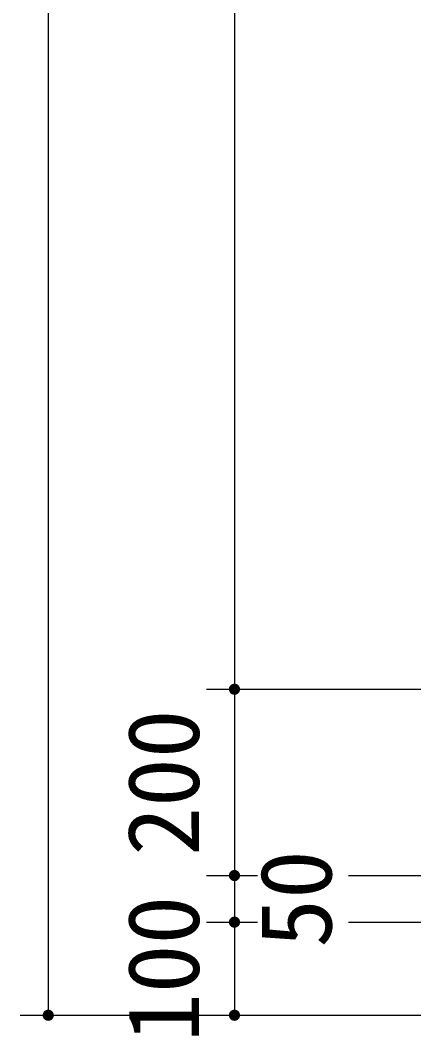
# Model space of a CAD drawing. Units: millimetres, scale not verified. Extents: x -8910 to 8910, y -6308 to 6308.
# Drawn here: x -659 to -229, y -83 to 1007 of the extents above; entities that cross this region are included whole.
import ezdxf
from ezdxf.enums import TextEntityAlignment as Align

# ---------------------------------------------------------------- set-up
doc = ezdxf.new("R2010")
doc.units = ezdxf.units.MM
doc.header["$LTSCALE"] = 30
doc.layers.add('0-3_製作', color=5, linetype='Continuous', lineweight=25)
doc.layers.add('0-4_機器', color=2, linetype='Continuous', lineweight=25)
doc.styles.add('ＭＳ ゴシック', font='')
doc.styles.get('ＭＳ ゴシック').set_extended_font_data('MS Gothic')

msp = doc.modelspace()

# ---------------------------------------------------------------- linework, layer by layer
at = {"layer": '0-3_製作', "color": 2}
for p, q in [((-458.83, 288.55), (-228.83, 288.55)), ((-458.83, 88.55), (-403.99, 88.55)), ((-306.25, 88.55), (-228.83, 88.55)), ((-458.83, 38.55), (-403.99, 38.55)), ((-306.25, 38.55), (-228.83, 38.55)), ((-658.83, -61.45), (-228.83, -61.45)), ((-458.83, -61.45), (-228.83, -61.45))]:
    msp.add_line(p, q, dxfattribs=at)
at = {"layer": '0-3_製作'}
for points in [[(-430.32, 294.36), (-428.83, 288.55), (-431.04, 294.13)], [(-429.58, 294.51), (-428.83, 288.55), (-430.32, 294.36)], [(-428.83, 294.55), (-428.83, 288.55), (-429.58, 294.51)], [(-428.45, 294.54), (-428.83, 288.55), (-428.83, 294.55)], [(-427.71, 294.45), (-428.83, 288.55), (-428.45, 294.54)], [(-426.98, 294.26), (-428.83, 288.55), (-427.71, 294.45)], [(-431.04, 294.13), (-434.83, 288.55), (-434.82, 288.93)], [(-431.04, 294.13), (-428.83, 288.55), (-434.83, 288.55)], [(-428.83, 288.55), (-434.78, 287.8), (-434.83, 288.55)], [(-431.04, 294.13), (-434.82, 288.93), (-431.72, 293.81)], [(-431.72, 293.81), (-434.82, 288.93), (-434.72, 289.68)], [(-428.83, 288.55), (-434.64, 287.06), (-434.78, 287.8)], [(-431.72, 293.81), (-434.72, 289.68), (-432.36, 293.41)], [(-432.36, 293.41), (-434.72, 289.68), (-434.54, 290.41)], [(-428.83, 288.55), (-434.41, 286.34), (-434.64, 287.06)], [(-432.36, 293.41), (-434.54, 290.41), (-432.94, 292.93)], [(-432.94, 292.93), (-434.54, 290.41), (-434.26, 291.11)], [(-428.83, 288.55), (-434.09, 285.66), (-434.41, 286.34)], [(-432.94, 292.93), (-434.26, 291.11), (-433.45, 292.38)], [(-433.45, 292.38), (-434.26, 291.11), (-433.9, 291.77)], [(-428.83, 288.55), (-433.69, 285.03), (-434.09, 285.66)], [(-428.83, 288.55), (-433.2, 284.45), (-433.69, 285.03)], [(-428.83, 288.55), (-432.66, 283.93), (-433.2, 284.45)], [(-428.83, 288.55), (-432.05, 283.49), (-432.66, 283.93)], [(-428.83, 282.55), (-432.05, 283.49), (-428.83, 288.55)], [(-428.83, 282.55), (-431.39, 283.12), (-432.05, 283.49)], [(-426.28, 293.98), (-428.83, 288.55), (-426.98, 294.26)], [(-425.62, 293.62), (-428.83, 288.55), (-426.28, 293.98)], [(-425.01, 293.18), (-428.83, 288.55), (-425.62, 293.62)], [(-425.01, 293.18), (-422.83, 288.55), (-428.83, 288.55)], [(-422.83, 288.55), (-428.83, 282.55), (-428.83, 288.55)], [(-422.83, 288.55), (-428.08, 282.6), (-428.83, 282.55)], [(-422.83, 288.55), (-427.34, 282.74), (-428.08, 282.6)], [(-422.83, 288.55), (-426.62, 282.97), (-427.34, 282.74)], [(-422.83, 288.55), (-425.94, 283.3), (-426.62, 282.97)], [(-422.84, 288.18), (-425.94, 283.3), (-422.83, 288.55)], [(-422.94, 287.43), (-425.94, 283.3), (-422.84, 288.18)], [(-422.94, 287.43), (-425.3, 283.7), (-425.94, 283.3)], [(-423.12, 286.7), (-425.3, 283.7), (-422.94, 287.43)], [(-423.12, 286.7), (-424.72, 284.18), (-425.3, 283.7)], [(-424.46, 292.66), (-422.83, 288.55), (-425.01, 293.18)], [(-423.4, 286), (-424.72, 284.18), (-423.12, 286.7)], [(-423.4, 286), (-424.21, 284.73), (-424.72, 284.18)], [(-423.98, 292.08), (-422.83, 288.55), (-424.46, 292.66)], [(-423.77, 285.34), (-424.21, 284.73), (-423.4, 286)], [(-423.57, 291.44), (-422.83, 288.55), (-423.98, 292.08)], [(-423.25, 290.76), (-422.83, 288.55), (-423.57, 291.44)], [(-423.02, 290.05), (-422.83, 288.55), (-423.25, 290.76)], [(-422.88, 289.3), (-422.83, 288.55), (-423.02, 290.05)], [(-428.83, 282.55), (-430.69, 282.85), (-431.39, 283.12)], [(-428.83, 282.55), (-429.96, 282.66), (-430.69, 282.85)], [(-428.83, 282.55), (-429.21, 282.56), (-429.96, 282.66)], [(-434.26, 91.11), (-434.83, 88.55), (-434.82, 88.93)], [(-434.26, 91.11), (-428.83, 88.55), (-434.83, 88.55)], [(-428.83, 88.55), (-434.78, 87.8), (-434.83, 88.55)], [(-434.26, 91.11), (-434.82, 88.93), (-434.54, 90.41)], [(-434.54, 90.41), (-434.82, 88.93), (-434.72, 89.68)], [(-428.83, 88.55), (-434.64, 87.06), (-434.78, 87.8)], [(-428.83, 88.55), (-434.41, 86.34), (-434.64, 87.06)], [(-428.83, 88.55), (-434.09, 85.66), (-434.41, 86.34)], [(-433.9, 91.77), (-428.83, 88.55), (-434.26, 91.11)], [(-428.83, 88.55), (-433.69, 85.03), (-434.09, 85.66)], [(-433.45, 92.38), (-428.83, 88.55), (-433.9, 91.77)], [(-428.83, 88.55), (-433.2, 84.45), (-433.69, 85.03)], [(-432.94, 92.93), (-428.83, 88.55), (-433.45, 92.38)], [(-428.83, 88.55), (-432.66, 83.93), (-433.2, 84.45)], [(-432.36, 93.41), (-428.83, 88.55), (-432.94, 92.93)], [(-428.83, 88.55), (-432.05, 83.49), (-432.66, 83.93)], [(-431.72, 93.81), (-428.83, 88.55), (-432.36, 93.41)], [(-428.83, 88.55), (-431.39, 83.12), (-432.05, 83.49)], [(-431.04, 94.13), (-428.83, 88.55), (-431.72, 93.81)], [(-428.83, 88.55), (-430.69, 82.85), (-431.39, 83.12)], [(-430.32, 94.36), (-428.83, 88.55), (-431.04, 94.13)], [(-428.83, 88.55), (-429.96, 82.66), (-430.69, 82.85)], [(-429.58, 94.51), (-428.83, 88.55), (-430.32, 94.36)], [(-428.83, 82.55), (-429.96, 82.66), (-428.83, 88.55)], [(-428.83, 94.55), (-428.83, 88.55), (-429.58, 94.51)], [(-428.45, 94.54), (-428.83, 88.55), (-428.83, 94.55)], [(-427.71, 94.45), (-428.83, 88.55), (-428.45, 94.54)], [(-426.98, 94.26), (-428.83, 88.55), (-427.71, 94.45)], [(-426.98, 94.26), (-422.83, 88.55), (-428.83, 88.55)], [(-422.83, 88.55), (-428.83, 82.55), (-428.83, 88.55)], [(-422.83, 88.55), (-428.08, 82.6), (-428.83, 82.55)], [(-422.83, 88.55), (-427.34, 82.74), (-428.08, 82.6)], [(-422.83, 88.55), (-426.62, 82.97), (-427.34, 82.74)], [(-426.28, 93.98), (-422.83, 88.55), (-426.98, 94.26)], [(-422.83, 88.55), (-425.94, 83.3), (-426.62, 82.97)], [(-425.62, 93.62), (-422.83, 88.55), (-426.28, 93.98)], [(-422.83, 88.55), (-425.3, 83.7), (-425.94, 83.3)], [(-425.01, 93.18), (-422.83, 88.55), (-425.62, 93.62)], [(-422.83, 88.55), (-424.72, 84.18), (-425.3, 83.7)], [(-424.46, 92.66), (-422.83, 88.55), (-425.01, 93.18)], [(-422.83, 88.55), (-424.21, 84.73), (-424.72, 84.18)], [(-423.98, 92.08), (-422.83, 88.55), (-424.46, 92.66)], [(-422.83, 88.55), (-423.77, 85.34), (-424.21, 84.73)], [(-423.57, 91.44), (-422.83, 88.55), (-423.98, 92.08)], [(-422.83, 88.55), (-423.4, 86), (-423.77, 85.34)], [(-423.25, 90.76), (-422.83, 88.55), (-423.57, 91.44)], [(-422.83, 88.55), (-423.12, 86.7), (-423.4, 86)], [(-423.02, 90.05), (-422.83, 88.55), (-423.25, 90.76)], [(-422.84, 88.18), (-423.12, 86.7), (-422.83, 88.55)], [(-422.94, 87.43), (-423.12, 86.7), (-422.84, 88.18)], [(-422.88, 89.3), (-422.83, 88.55), (-423.02, 90.05)], [(-428.83, 82.55), (-429.21, 82.56), (-429.96, 82.66)], [(-431.72, 43.81), (-428.83, 38.55), (-432.36, 43.41)], [(-431.04, 44.13), (-428.83, 38.55), (-431.72, 43.81)], [(-430.32, 44.36), (-428.83, 38.55), (-431.04, 44.13)], [(-429.58, 44.51), (-428.83, 38.55), (-430.32, 44.36)], [(-428.83, 44.55), (-428.83, 38.55), (-429.58, 44.51)], [(-428.45, 44.54), (-428.83, 38.55), (-428.83, 44.55)], [(-427.71, 44.45), (-428.83, 38.55), (-428.45, 44.54)], [(-427.71, 44.45), (-422.83, 38.55), (-428.83, 38.55)], [(-426.98, 44.26), (-422.83, 38.55), (-427.71, 44.45)], [(-426.28, 43.98), (-422.83, 38.55), (-426.98, 44.26)], [(-425.62, 43.62), (-422.83, 38.55), (-426.28, 43.98)], [(-425.01, 43.18), (-422.83, 38.55), (-425.62, 43.62)], [(-434.72, 39.68), (-434.83, 38.55), (-434.82, 38.93)], [(-434.72, 39.68), (-428.83, 38.55), (-434.83, 38.55)], [(-428.83, 38.55), (-434.78, 37.8), (-434.83, 38.55)], [(-428.83, 38.55), (-434.64, 37.06), (-434.78, 37.8)], [(-434.54, 40.41), (-428.83, 38.55), (-434.72, 39.68)], [(-428.83, 38.55), (-434.41, 36.34), (-434.64, 37.06)], [(-434.26, 41.11), (-428.83, 38.55), (-434.54, 40.41)], [(-428.83, 38.55), (-434.09, 35.66), (-434.41, 36.34)], [(-433.9, 41.77), (-428.83, 38.55), (-434.26, 41.11)], [(-428.83, 38.55), (-433.69, 35.03), (-434.09, 35.66)], [(-433.45, 42.38), (-428.83, 38.55), (-433.9, 41.77)], [(-428.83, 38.55), (-433.2, 34.45), (-433.69, 35.03)], [(-432.94, 42.93), (-428.83, 38.55), (-433.45, 42.38)], [(-428.83, 38.55), (-432.66, 33.93), (-433.2, 34.45)], [(-432.36, 43.41), (-428.83, 38.55), (-432.94, 42.93)], [(-428.83, 38.55), (-432.05, 33.49), (-432.66, 33.93)], [(-428.83, 38.55), (-431.39, 33.12), (-432.05, 33.49)], [(-428.83, 38.55), (-430.69, 32.85), (-431.39, 33.12)], [(-428.83, 38.55), (-429.96, 32.66), (-430.69, 32.85)], [(-428.83, 38.55), (-429.21, 32.56), (-429.96, 32.66)], [(-428.83, 32.55), (-429.21, 32.56), (-428.83, 38.55)], [(-422.83, 38.55), (-428.83, 32.55), (-428.83, 38.55)], [(-422.83, 38.55), (-428.08, 32.6), (-428.83, 32.55)], [(-422.83, 38.55), (-427.34, 32.74), (-428.08, 32.6)], [(-422.83, 38.55), (-426.62, 32.97), (-427.34, 32.74)], [(-422.83, 38.55), (-425.94, 33.3), (-426.62, 32.97)], [(-422.83, 38.55), (-425.3, 33.7), (-425.94, 33.3)], [(-422.83, 38.55), (-424.72, 34.18), (-425.3, 33.7)], [(-424.46, 42.66), (-422.83, 38.55), (-425.01, 43.18)], [(-422.83, 38.55), (-424.21, 34.73), (-424.72, 34.18)], [(-423.98, 42.08), (-422.83, 38.55), (-424.46, 42.66)], [(-422.83, 38.55), (-423.77, 35.34), (-424.21, 34.73)], [(-423.57, 41.44), (-422.83, 38.55), (-423.98, 42.08)], [(-422.83, 38.55), (-423.4, 36), (-423.77, 35.34)], [(-423.25, 40.76), (-422.83, 38.55), (-423.57, 41.44)], [(-422.83, 38.55), (-423.12, 36.7), (-423.4, 36)], [(-423.02, 40.05), (-422.83, 38.55), (-423.25, 40.76)], [(-422.83, 38.55), (-422.94, 37.43), (-423.12, 36.7)], [(-422.88, 39.3), (-422.83, 38.55), (-423.02, 40.05)], [(-422.83, 38.55), (-422.84, 38.18), (-422.94, 37.43)], [(-634.82, -61.07), (-628.83, -61.45), (-634.83, -61.45)], [(-634.83, -61.45), (-634.64, -62.94), (-634.78, -62.2)], [(-628.83, -61.45), (-634.64, -62.94), (-634.83, -61.45)], [(-634.72, -60.32), (-628.83, -61.45), (-634.82, -61.07)], [(-634.54, -59.59), (-628.83, -61.45), (-634.72, -60.32)], [(-628.83, -61.45), (-634.41, -63.66), (-634.64, -62.94)], [(-634.26, -58.89), (-628.83, -61.45), (-634.54, -59.59)], [(-628.83, -61.45), (-634.09, -64.34), (-634.41, -63.66)], [(-633.9, -58.23), (-628.83, -61.45), (-634.26, -58.89)], [(-628.83, -61.45), (-633.69, -64.97), (-634.09, -64.34)], [(-633.45, -57.62), (-628.83, -61.45), (-633.9, -58.23)], [(-628.83, -61.45), (-633.2, -65.55), (-633.69, -64.97)], [(-632.94, -57.07), (-628.83, -61.45), (-633.45, -57.62)], [(-628.83, -61.45), (-632.66, -66.07), (-633.2, -65.55)], [(-632.36, -56.59), (-628.83, -61.45), (-632.94, -57.07)], [(-628.83, -61.45), (-632.05, -66.51), (-632.66, -66.07)], [(-631.72, -56.19), (-628.83, -61.45), (-632.36, -56.59)], [(-628.83, -61.45), (-631.39, -66.88), (-632.05, -66.51)], [(-631.04, -55.87), (-628.83, -61.45), (-631.72, -56.19)], [(-628.83, -61.45), (-630.69, -67.15), (-631.39, -66.88)], [(-630.32, -55.64), (-628.83, -61.45), (-631.04, -55.87)], [(-628.83, -61.45), (-629.96, -67.34), (-630.69, -67.15)], [(-629.58, -55.49), (-628.83, -61.45), (-630.32, -55.64)], [(-628.83, -61.45), (-629.21, -67.44), (-629.96, -67.34)], [(-628.83, -55.45), (-628.83, -61.45), (-629.58, -55.49)], [(-628.83, -61.45), (-628.83, -67.45), (-629.21, -67.44)], [(-628.83, -55.45), (-622.83, -61.45), (-628.83, -61.45)], [(-628.45, -55.46), (-622.83, -61.45), (-628.83, -55.45)], [(-628.83, -61.45), (-628.08, -67.4), (-628.83, -67.45)], [(-622.83, -61.45), (-628.08, -67.4), (-628.83, -61.45)], [(-627.71, -55.55), (-622.83, -61.45), (-628.45, -55.46)], [(-622.83, -61.45), (-627.34, -67.26), (-628.08, -67.4)], [(-626.98, -55.74), (-622.83, -61.45), (-627.71, -55.55)], [(-622.83, -61.45), (-626.62, -67.03), (-627.34, -67.26)], [(-626.28, -56.02), (-622.83, -61.45), (-626.98, -55.74)], [(-622.83, -61.45), (-625.94, -66.7), (-626.62, -67.03)], [(-625.62, -56.38), (-622.83, -61.45), (-626.28, -56.02)], [(-622.83, -61.45), (-625.3, -66.3), (-625.94, -66.7)], [(-625.01, -56.82), (-622.83, -61.45), (-625.62, -56.38)], [(-622.83, -61.45), (-624.72, -65.82), (-625.3, -66.3)], [(-624.46, -57.34), (-622.83, -61.45), (-625.01, -56.82)], [(-622.83, -61.45), (-624.21, -65.27), (-624.72, -65.82)], [(-623.98, -57.92), (-622.83, -61.45), (-624.46, -57.34)], [(-622.83, -61.45), (-623.77, -64.66), (-624.21, -65.27)], [(-623.57, -58.56), (-622.83, -61.45), (-623.98, -57.92)], [(-622.83, -61.45), (-623.4, -64), (-623.77, -64.66)], [(-623.25, -59.24), (-622.83, -61.45), (-623.57, -58.56)], [(-622.83, -61.45), (-623.12, -63.3), (-623.4, -64)], [(-623.02, -59.95), (-622.83, -61.45), (-623.25, -59.24)], [(-622.83, -61.45), (-622.94, -62.57), (-623.12, -63.3)], [(-622.88, -60.7), (-622.83, -61.45), (-623.02, -59.95)], [(-622.83, -61.45), (-622.84, -61.82), (-622.94, -62.57)], [(-434.82, -61.07), (-428.83, -61.45), (-434.83, -61.45)], [(-434.83, -61.45), (-434.64, -62.94), (-434.78, -62.2)], [(-434.83, -61.45), (-434.41, -63.66), (-434.64, -62.94)], [(-428.83, -61.45), (-434.41, -63.66), (-434.83, -61.45)], [(-434.72, -60.32), (-428.83, -61.45), (-434.82, -61.07)], [(-434.54, -59.59), (-428.83, -61.45), (-434.72, -60.32)], [(-434.26, -58.89), (-428.83, -61.45), (-434.54, -59.59)], [(-428.83, -61.45), (-434.09, -64.34), (-434.41, -63.66)], [(-433.9, -58.23), (-428.83, -61.45), (-434.26, -58.89)], [(-428.83, -61.45), (-433.69, -64.97), (-434.09, -64.34)], [(-433.45, -57.62), (-428.83, -61.45), (-433.9, -58.23)], [(-428.83, -61.45), (-433.2, -65.55), (-433.69, -64.97)], [(-432.94, -57.07), (-428.83, -61.45), (-433.45, -57.62)], [(-428.83, -61.45), (-432.66, -66.07), (-433.2, -65.55)], [(-432.36, -56.59), (-428.83, -61.45), (-432.94, -57.07)], [(-428.83, -61.45), (-432.05, -66.51), (-432.66, -66.07)], [(-431.72, -56.19), (-428.83, -61.45), (-432.36, -56.59)], [(-428.83, -61.45), (-431.39, -66.88), (-432.05, -66.51)], [(-431.04, -55.87), (-428.83, -61.45), (-431.72, -56.19)], [(-428.83, -61.45), (-430.69, -67.15), (-431.39, -66.88)], [(-430.32, -55.64), (-428.83, -61.45), (-431.04, -55.87)], [(-428.83, -61.45), (-429.96, -67.34), (-430.69, -67.15)], [(-429.58, -55.49), (-428.83, -61.45), (-430.32, -55.64)], [(-428.83, -61.45), (-429.21, -67.44), (-429.96, -67.34)], [(-429.58, -55.49), (-428.83, -55.45), (-428.83, -61.45)], [(-428.83, -61.45), (-428.83, -67.45), (-429.21, -67.44)], [(-428.83, -55.45), (-422.83, -61.45), (-428.83, -61.45)], [(-428.45, -55.46), (-422.83, -61.45), (-428.83, -55.45)], [(-428.83, -61.45), (-428.08, -67.4), (-428.83, -67.45)], [(-428.83, -61.45), (-427.34, -67.26), (-428.08, -67.4)], [(-422.83, -61.45), (-427.34, -67.26), (-428.83, -61.45)], [(-427.71, -55.55), (-422.83, -61.45), (-428.45, -55.46)], [(-426.98, -55.74), (-422.83, -61.45), (-427.71, -55.55)], [(-422.83, -61.45), (-426.62, -67.03), (-427.34, -67.26)], [(-426.28, -56.02), (-422.83, -61.45), (-426.98, -55.74)], [(-422.83, -61.45), (-425.94, -66.7), (-426.62, -67.03)], [(-425.62, -56.38), (-422.83, -61.45), (-426.28, -56.02)], [(-422.83, -61.45), (-425.3, -66.3), (-425.94, -66.7)], [(-425.01, -56.82), (-422.83, -61.45), (-425.62, -56.38)], [(-422.83, -61.45), (-424.72, -65.82), (-425.3, -66.3)], [(-424.46, -57.34), (-422.83, -61.45), (-425.01, -56.82)], [(-422.83, -61.45), (-424.21, -65.27), (-424.72, -65.82)], [(-423.98, -57.92), (-422.83, -61.45), (-424.46, -57.34)], [(-422.83, -61.45), (-423.77, -64.66), (-424.21, -65.27)], [(-423.57, -58.56), (-422.83, -61.45), (-423.98, -57.92)], [(-422.83, -61.45), (-423.4, -64), (-423.77, -64.66)], [(-423.25, -59.24), (-422.83, -61.45), (-423.57, -58.56)], [(-422.83, -61.45), (-423.12, -63.3), (-423.4, -64)], [(-423.02, -59.95), (-422.83, -61.45), (-423.25, -59.24)], [(-422.83, -61.45), (-422.94, -62.57), (-423.12, -63.3)], [(-423.02, -59.95), (-422.88, -60.7), (-422.83, -61.45)], [(-422.83, -61.45), (-422.84, -61.82), (-422.94, -62.57)]]:
    msp.add_solid(points, dxfattribs=at)
at = {"layer": '0-4_機器'}
for p, q in [((-628.83, 2478.53), (-628.83, -61.45)), ((-428.83, 2328.53), (-428.83, 288.55)), ((-428.83, 288.55), (-428.83, 88.55)), ((-428.83, 88.55), (-428.83, 38.55)), ((-428.83, 38.55), (-428.83, -61.45))]:
    msp.add_line(p, q, dxfattribs=at)

# ---------------------------------------------------------------- texts
at = {"layer": '0-4_機器', "color": 4, "style": 'ＭＳ ゴシック'}
for s, p in [('200', (-443.83, 109.8)), ('50', (-301.49, 11.05)), ('100', (-443.83, -90.2))]:
    msp.add_text(s, height=76.98, rotation=90, dxfattribs=at).set_placement(p, align=Align.BOTTOM_LEFT)

doc.saveas('drawing.dxf')
